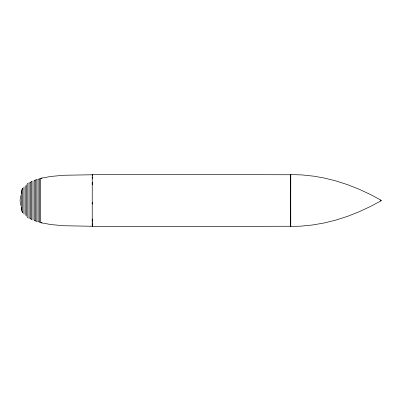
<?xml version="1.0" encoding="UTF-8"?>
<svg xmlns="http://www.w3.org/2000/svg" width="401" height="401" viewBox="0 0 401 401"><rect width="100%" height="100%" fill="white"/><g stroke="black" fill="none" stroke-linecap="round" stroke-linejoin="round"><path stroke-width="0.6" d="M22.651 189.447L22.646 188.35L21.353 190.811L21.338 200.5L21.353 210.214L22.646 212.645L22.651 211.553M92.24 182.305L92.23 204.164M21.363 207.367L21.353 210.189M92.24 184.851L92.25 177.092M380.95 200.189L380.95 200.836L380.95 200.239M92.255 175.808L92.25 178.53M23.94 187.001C23.905 192.645 23.905 208.279 23.94 213.999M25.233 185.738C25.193 192.199 25.188 208.525 25.233 215.262M26.521 184.701C26.481 191.307 26.481 209.603 26.521 216.299M27.814 183.818L27.809 183.427L27.809 217.573L27.814 217.182M29.103 183.046L29.098 182.64L29.098 218.36L29.103 217.954M30.391 182.37L30.386 181.949L30.386 219.051L30.391 218.63M34.26 180.726L34.255 180.265L34.255 220.735L34.26 220.274M35.554 180.275L35.544 179.803L35.544 221.197L35.554 220.725M36.842 179.864L36.837 179.382L36.837 221.618L36.842 221.136M39.418 179.137L39.413 178.635L39.413 222.365L39.418 221.863M92.26 176.029L92.26 175.352M31.684 219.237L31.679 219.673L31.679 181.327L31.684 181.763M32.972 180.971L32.972 220.029M38.13 221.517L38.125 222.009L38.125 178.991L38.13 179.483M92.265 175.443L92.265 174.766L63.909 175.257L51.017 176.425L40.707 178.325L40.671 200.5L40.701 222.69L51.017 224.575L63.909 225.743L90.977 226.239L92.265 226.219L92.265 225.557M380.95 200.866L370.624 206.4L359.015 211.823L347.406 216.39L335.797 220.109L324.193 222.976L312.585 224.986L300.986 226.144L290.67 226.445L290.775 174.751L92.275 174.4L92.27 174.981L92.28 174.385M92.28 226.615L92.29 226.019L92.28 226.615L290.775 226.249L290.67 174.54L302.274 174.941L313.878 176.194L324.193 178.024L335.797 180.891L347.406 184.61L359.015 189.177L370.624 194.6L380.95 200.134M40.707 222.465L41.995 222.996M290.78 225.989L290.775 226.249M22.646 188.35L22.646 212.65M92.27 226.169L92.26 225.974M20.702 195.613L20.05 200.45L20.702 205.387M41.995 178.004L40.707 178.535M290.67 174.54L290.685 175.132M290.67 226.46L290.66 225.868M290.775 174.751L290.78 175.011M21.353 190.786L21.363 193.633M92.26 224.971L92.26 225.648M92.255 223.422L92.255 225.192M380.95 200.741L380.95 200.45M92.245 218.966L92.245 222.149M92.25 221.407L92.255 224.615M92.23 202.365L92.245 221.101"/></g></svg>
